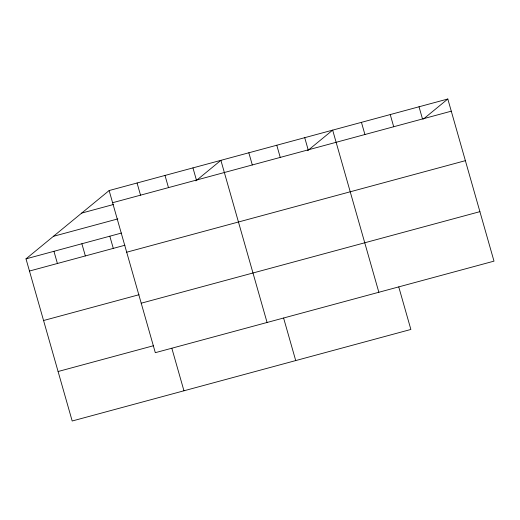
<?xml version="1.0" encoding="UTF-8"?>
<svg xmlns="http://www.w3.org/2000/svg" width="520" height="520" viewBox="0 0 520 520"><rect width="100%" height="100%" fill="white"/><g stroke="black" fill="none" stroke-linecap="round" stroke-linejoin="round"><path stroke-width="0.78" d="M398.762 286.93L410.872 329.453L72.189 420.999L26 258.856L109.128 190.547L447.811 99.002L494 261.144L155.311 352.684L109.128 190.547M195.897 180.875L220.889 160.335L267.079 322.478M307.664 150.663L332.657 130.124L378.846 292.266M423.429 119.041L447.811 99.002M112.593 202.722L451.282 111.183M81.692 213.089L113.516 204.49M53.43 236.314L117.852 218.9M26 258.856L121.466 233.051M29.471 271.037L124.937 245.232M126.692 252.213L465.381 160.667M43.563 320.522L139.035 294.723M141.213 303.199L479.901 211.653M58.091 371.514L153.556 345.709M419.022 106.782L422.494 118.963M390.234 114.562L393.705 126.744M361.446 122.343L364.916 134.524M304.72 137.677L308.185 149.858M276.776 145.23L280.248 157.41M248.833 152.782L252.304 164.964M283.608 318.052L295.718 360.581M192.953 167.889L196.417 180.063M165.009 175.442L168.48 187.616M137.066 182.994L140.537 195.169M171.841 348.263L183.957 390.787M109.824 236.203L113.295 248.378M81.88 243.756L85.352 255.931M53.944 251.303L57.408 263.484"/></g></svg>
